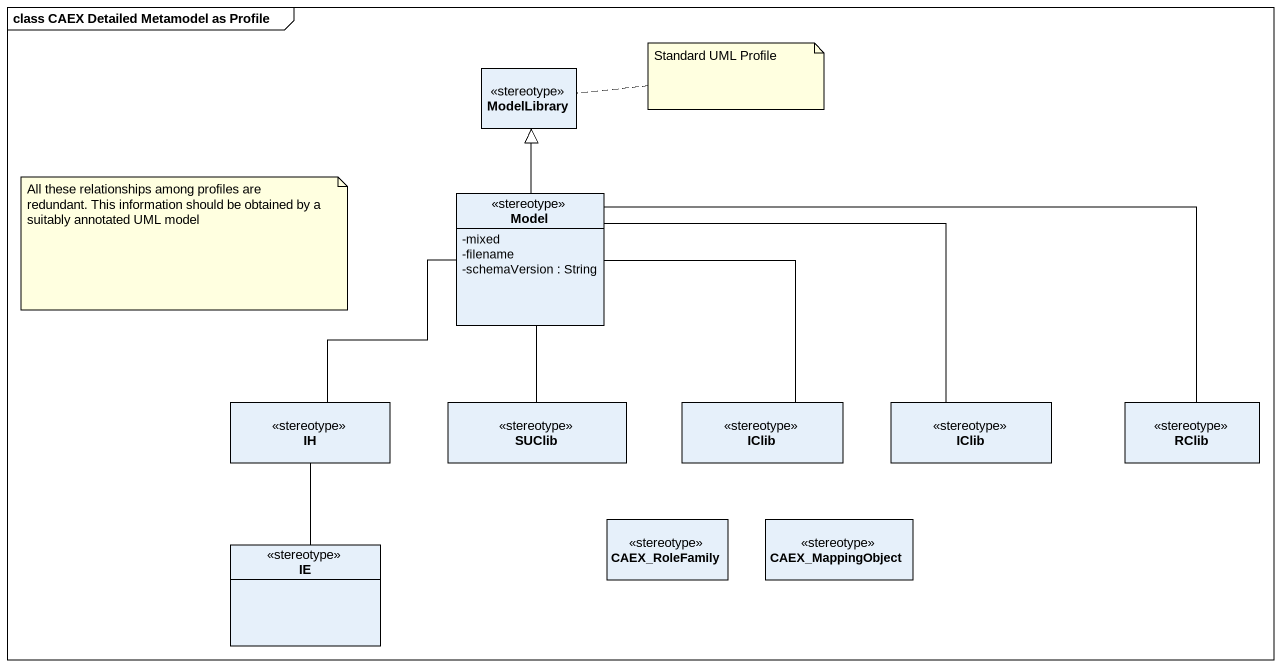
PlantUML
@startuml
mainframe class CAEX Detailed Metamodel as Profile
hide circle
hide empty members
skinparam classAttributeIconSize 0
class ModelLibrary <<stereotype>>
class Model <<stereotype>> {
  -mixed
  -filename
  -schemaVersion : String
}
class IH <<stereotype>>
class SUClib <<stereotype>>
class IClib <<stereotype>>
class "IClib" as IClib_2 <<stereotype>>
class RClib <<stereotype>>
class IE <<stereotype>>
class CAEX_RoleFamily <<stereotype>>
class CAEX_MappingObject <<stereotype>>
Model -up-|> ModelLibrary
Model -- IH
Model -- SUClib
Model -- IClib
Model -right- IClib_2
Model -right- RClib
IH -- IE
note right of ModelLibrary : Standard UML Profile
note as N2
  All these relationships among profiles are redundant. This information should be obtained by a suitably annotated UML model
end note
@enduml
